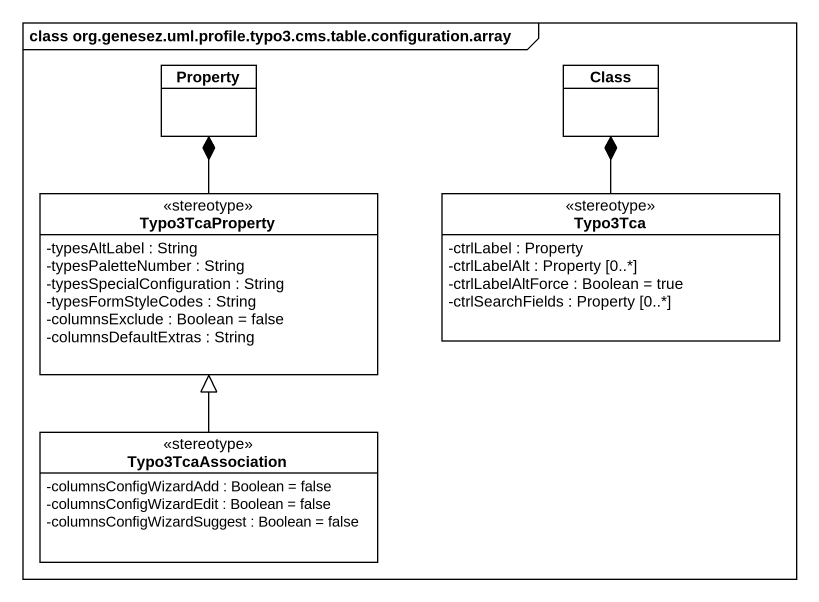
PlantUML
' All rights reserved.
@startuml
mainframe class org.genesez.uml.profile.typo3.cms.table.configuration.array
hide circle
hide empty members
skinparam classAttributeIconSize 0
class Property
class "Class" as Class_
class Typo3TcaProperty <<stereotype>> {
  -typesAltLabel : String
  -typesPaletteNumber : String
  -typesSpecialConfiguration : String
  -typesFormStyleCodes : String
  -columnsExclude : Boolean = false
  -columnsDefaultExtras : String
}
class Typo3Tca <<stereotype>> {
  -ctrlLabel : Property
  -ctrlLabelAlt : Property [0..*]
  -ctrlLabelAltForce : Boolean = true
  -ctrlSearchFields : Property [0..*]
}
class Typo3TcaAssociation <<stereotype>> {
  -columnsConfigWizardAdd : Boolean = false
  -columnsConfigWizardEdit : Boolean = false
  -columnsConfigWizardSuggest : Boolean = false
}
Typo3TcaProperty -up-* Property
Typo3Tca -up-* Class_
Typo3TcaAssociation -up-|> Typo3TcaProperty
@enduml
